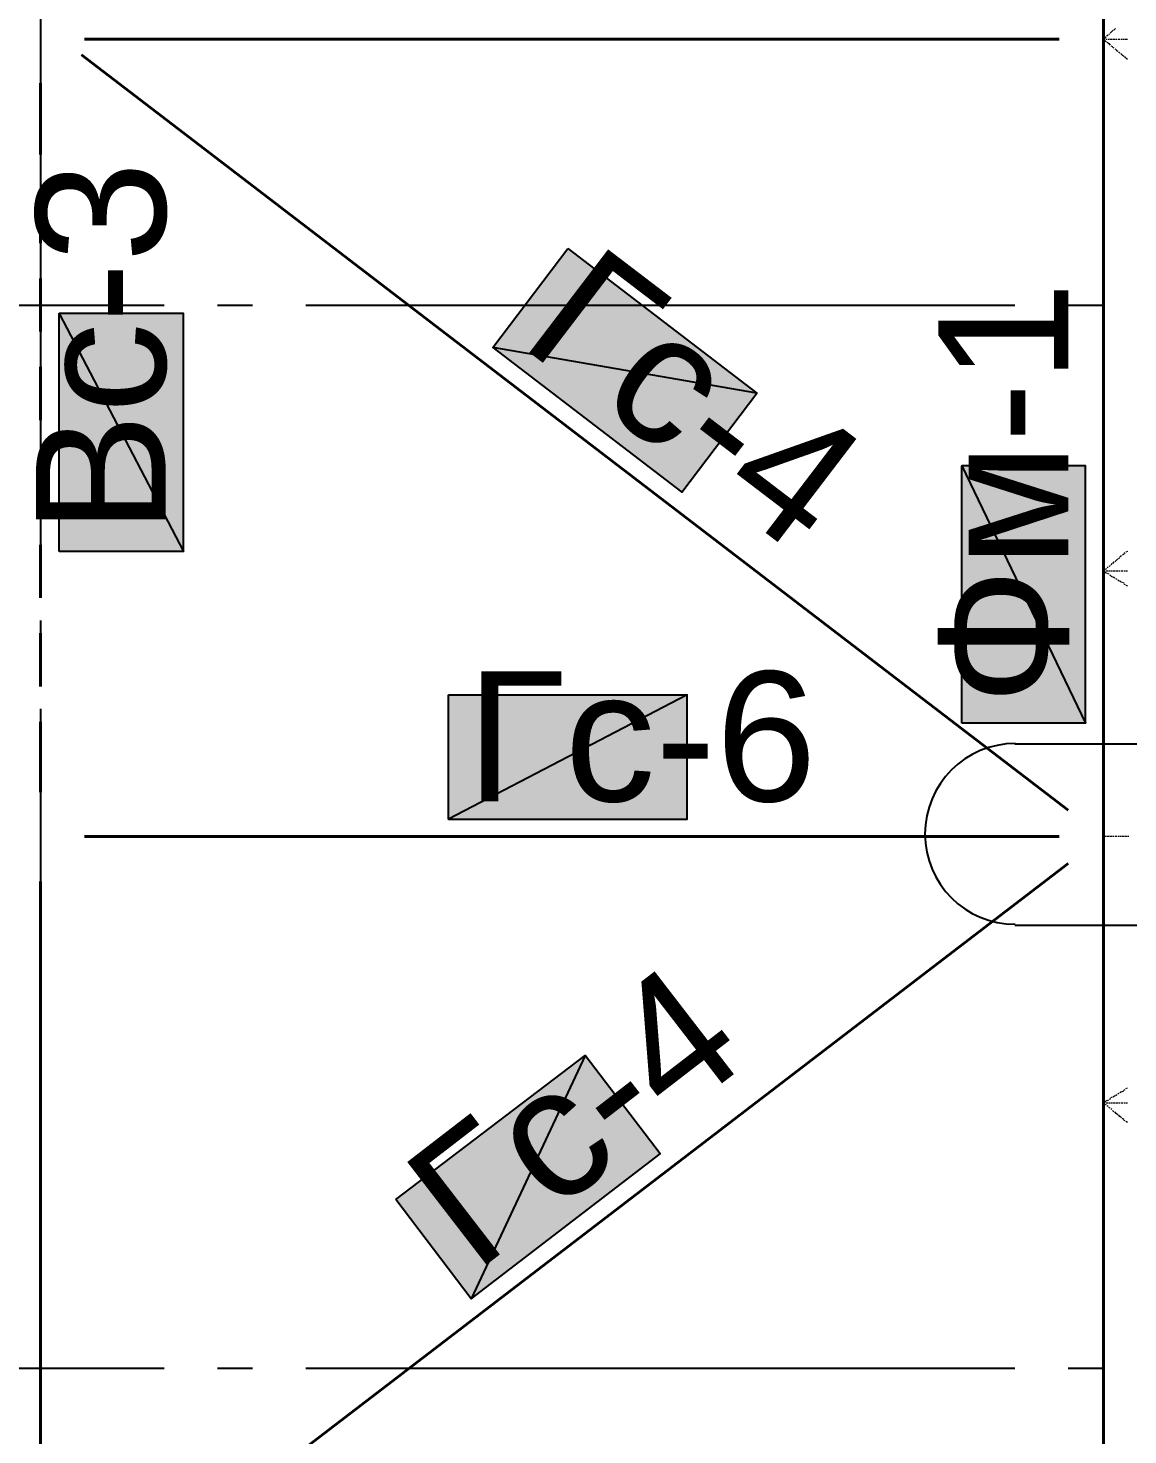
# Model space of a CAD drawing. Extents: x 0 to 604, y 0 to 420.
# Drawn here: x 49.48 to 80.51, y 337.11 to 376.8 of the extents above; entities that cross this region are included whole.
import ezdxf

# ---------------------------------------------------------------- set-up
doc = ezdxf.new("R2010")
doc.units = 0
doc.styles.add('TEYPDFCAD_TEXT', font='arial.ttf')

msp = doc.modelspace()

# ---------------------------------------------------------------- hatches: boundary and pattern name
at = {"true_color": 0xffffff}
h = msp.add_hatch(color=0, dxfattribs=at)
h.paths.add_polyline_path([(64.706, 370.586), (70.04, 366.501), (62.59, 367.792)])
h.paths.add_polyline_path([(70.04, 366.501), (62.59, 367.792), (67.924, 363.707)])
h = msp.add_hatch(color=0, dxfattribs=at)
h.paths.add_polyline_path([(50.355, 362.035), (50.355, 368.745), (53.869, 362.035)])
h.paths.add_polyline_path([(50.355, 368.745), (53.869, 362.035), (53.869, 368.745)])
h = msp.add_hatch(color=0, dxfattribs=at)
h.paths.add_polyline_path([(75.819, 357.187), (75.819, 364.448), (79.311, 357.187)])
h.paths.add_polyline_path([(75.819, 364.448), (79.311, 357.187), (79.311, 364.448)])
h = msp.add_hatch(color=0, dxfattribs=at)
h.paths.add_polyline_path([(61.341, 357.992), (68.072, 357.992), (61.341, 354.478)])
h.paths.add_polyline_path([(68.072, 357.992), (61.341, 354.478), (68.072, 354.478)])
h = msp.add_hatch(color=0, dxfattribs=at)
h.paths.add_polyline_path([(59.859, 343.747), (65.193, 347.811), (61.976, 340.953)])
h.paths.add_polyline_path([(65.193, 347.811), (61.976, 340.953), (67.31, 345.038)])

# ---------------------------------------------------------------- linework, layer by layer
at = {"color": 7, "lineweight": 40}
for p, q in [((79.819, 397.743), (79.819, 310.219)), ((78.571, 376.491), (51.075, 376.491)), ((50.99, 376.047), (78.825, 354.732)), ((49.826, 375.243), (49.826, 373.232)), ((49.826, 372.237), (49.826, 370.734)), ((49.826, 369.739), (49.826, 368.236)), ((49.826, 367.242), (49.826, 365.739)), ((49.826, 364.744), (49.826, 363.241)), ((49.826, 362.225), (49.826, 360.722)), ((49.826, 359.728), (49.826, 358.225)), ((49.826, 357.23), (49.826, 355.24)), ((78.571, 353.991), (51.075, 353.991)), ((50.99, 331.914), (78.825, 353.229)), ((49.826, 352.721), (49.826, 310.219))]:
    msp.add_line(p, q, dxfattribs=at)
at = {"color": 7, "lineweight": 25}
for p, q in [((49.826, 381.593), (49.826, 361.59)), ((79.819, 381.593), (79.819, 361.59)), ((53.319, 368.977), (38.29, 368.977)), ((55.816, 368.977), (54.822, 368.977)), ((77.322, 368.977), (57.319, 368.977)), ((79.819, 368.977), (78.825, 368.977)), ((49.826, 360.087), (49.826, 359.071)), ((79.819, 360.087), (79.819, 359.071)), ((79.819, 356.193), (79.819, 358.119)), ((49.826, 357.59), (49.826, 337.566)), ((79.819, 357.568), (79.819, 337.566)), ((76.34, 356.416), (76.117, 356.308)), ((76.574, 356.501), (76.34, 356.416)), ((76.818, 356.564), (76.574, 356.501)), ((77.072, 356.603), (76.818, 356.564)), ((77.332, 356.616), (77.072, 356.603)), ((82.804, 356.595), (77.322, 356.595)), ((75.71, 356.034), (75.529, 355.869)), ((75.906, 356.18), (75.71, 356.034)), ((76.117, 356.308), (75.906, 356.18)), ((75.364, 355.688), (75.217, 355.491)), ((75.529, 355.869), (75.364, 355.688)), ((75.09, 355.281), (74.982, 355.058)), ((75.217, 355.491), (75.09, 355.281)), ((74.897, 354.824), (74.834, 354.579)), ((74.982, 355.058), (74.897, 354.824)), ((74.834, 354.579), (74.795, 354.326)), ((74.795, 354.326), (74.782, 354.065)), ((74.782, 354.065), (74.795, 353.805)), ((74.795, 353.805), (74.834, 353.551)), ((74.834, 353.551), (74.897, 353.307)), ((74.897, 353.307), (74.982, 353.073)), ((74.982, 353.073), (75.09, 352.85)), ((75.09, 352.85), (75.217, 352.639)), ((75.217, 352.639), (75.364, 352.443)), ((75.364, 352.443), (75.529, 352.262)), ((75.529, 352.262), (75.71, 352.097)), ((75.71, 352.097), (75.906, 351.95)), ((75.906, 351.95), (76.117, 351.823)), ((76.117, 351.823), (76.34, 351.715)), ((76.34, 351.715), (76.574, 351.63)), ((76.574, 351.63), (76.818, 351.567)), ((76.818, 351.567), (77.072, 351.528)), ((77.072, 351.528), (77.332, 351.515)), ((77.322, 351.494), (82.804, 351.494)), ((53.319, 338.984), (38.29, 338.984)), ((55.816, 338.984), (54.822, 338.984)), ((77.322, 338.984), (57.319, 338.984)), ((79.819, 338.984), (78.825, 338.984))]:
    msp.add_line(p, q, dxfattribs=at)
at = {"color": 7, "lineweight": 5}
for p, q in [((79.819, 376.788), (79.819, 376.851)), ((79.819, 376.724), (79.819, 376.767)), ((79.819, 376.661), (79.819, 376.703)), ((79.819, 376.576), (79.819, 376.64)), ((79.989, 376.64), (79.968, 376.618)), ((80.052, 376.703), (80.01, 376.661)), ((80.095, 376.745), (80.052, 376.703)), ((80.158, 376.788), (80.116, 376.745)), ((79.819, 376.513), (79.819, 376.555)), ((79.841, 376.513), (79.819, 376.491)), ((79.819, 376.491), (79.862, 376.491)), ((79.819, 376.491), (79.862, 376.449)), ((79.819, 376.449), (79.819, 376.491)), ((79.819, 376.364), (79.819, 376.428)), ((79.819, 376.301), (79.819, 376.343)), ((79.819, 376.238), (79.819, 376.28)), ((79.883, 376.555), (79.862, 376.513)), ((79.862, 376.449), (79.904, 376.407)), ((79.883, 376.491), (79.925, 376.491)), ((79.947, 376.597), (79.904, 376.576)), ((79.925, 376.407), (79.968, 376.364)), ((79.947, 376.491), (79.989, 376.491)), ((79.968, 376.364), (80.01, 376.322)), ((80.01, 376.491), (80.073, 376.491)), ((80.031, 376.301), (80.073, 376.28)), ((80.073, 376.259), (80.116, 376.238)), ((80.095, 376.491), (80.137, 376.491)), ((80.158, 376.491), (80.2, 376.491)), ((80.222, 376.491), (80.285, 376.491)), ((80.306, 376.491), (80.349, 376.491)), ((80.37, 376.491), (80.412, 376.491)), ((80.433, 376.491), (80.497, 376.491)), ((79.819, 376.153), (79.819, 376.216)), ((79.819, 376.089), (79.819, 376.132)), ((79.819, 376.026), (79.819, 376.068)), ((79.819, 375.941), (79.819, 376.005)), ((79.819, 375.878), (79.819, 375.941)), ((79.819, 375.814), (79.819, 375.856)), ((80.137, 376.216), (80.179, 376.195)), ((80.179, 376.174), (80.222, 376.153)), ((80.243, 376.132), (80.285, 376.089)), ((80.306, 376.089), (80.327, 376.047)), ((80.349, 376.047), (80.391, 376.005)), ((80.412, 376.005), (80.433, 375.962)), ((80.454, 375.962), (80.497, 375.92)), ((79.819, 375.751), (79.819, 375.793)), ((79.819, 375.666), (79.819, 375.729)), ((79.819, 375.603), (79.819, 375.645)), ((79.819, 375.539), (79.819, 375.581)), ((79.819, 375.454), (79.819, 375.518)), ((79.819, 375.391), (79.819, 375.433)), ((79.819, 375.327), (79.819, 375.37)), ((79.819, 375.243), (79.819, 375.306)), ((79.819, 375.179), (79.819, 375.221)), ((79.819, 375.116), (79.819, 375.158)), ((79.819, 375.031), (79.819, 375.094)), ((79.819, 374.967), (79.819, 375.031)), ((79.819, 374.904), (79.819, 374.946)), ((79.819, 374.841), (79.819, 374.883)), ((79.819, 374.756), (79.819, 374.819)), ((79.819, 374.692), (79.819, 374.735)), ((79.819, 374.629), (79.819, 374.671)), ((79.819, 374.544), (79.819, 374.608)), ((79.819, 374.481), (79.819, 374.523)), ((79.819, 374.417), (79.819, 374.459)), ((79.819, 374.332), (79.819, 374.396)), ((79.819, 374.269), (79.819, 374.311)), ((79.819, 374.205), (79.819, 374.248)), ((79.819, 374.121), (79.819, 374.184)), ((79.819, 374.057), (79.819, 374.121)), ((79.819, 373.994), (79.819, 374.036)), ((79.819, 373.93), (79.819, 373.973)), ((79.819, 373.846), (79.819, 373.909)), ((79.819, 373.782), (79.819, 373.824)), ((79.819, 373.719), (79.819, 373.761)), ((79.819, 373.634), (79.819, 373.697)), ((79.819, 373.57), (79.819, 373.613)), ((79.819, 373.507), (79.819, 373.549)), ((79.819, 373.422), (79.819, 373.486)), ((79.819, 373.359), (79.819, 373.401)), ((79.819, 373.295), (79.819, 373.338)), ((79.819, 373.211), (79.819, 373.274)), ((79.819, 373.147), (79.819, 373.211)), ((79.819, 373.084), (79.819, 373.126)), ((79.819, 373.02), (79.819, 373.062)), ((79.819, 372.935), (79.819, 372.999)), ((79.819, 372.872), (79.819, 372.914)), ((79.819, 372.808), (79.819, 372.851)), ((79.819, 372.724), (79.819, 372.787)), ((79.819, 372.66), (79.819, 372.703)), ((79.819, 372.597), (79.819, 372.639)), ((79.819, 372.512), (79.819, 372.576)), ((79.819, 372.449), (79.819, 372.491)), ((79.819, 372.385), (79.819, 372.428)), ((79.819, 372.3), (79.819, 372.364)), ((79.819, 372.237), (79.819, 372.3)), ((79.819, 372.173), (79.819, 372.216)), ((79.819, 372.11), (79.819, 372.152)), ((79.819, 372.025), (79.819, 372.089)), ((79.819, 371.962), (79.819, 372.004)), ((79.819, 371.898), (79.819, 371.941)), ((79.819, 371.814), (79.819, 371.877)), ((79.819, 371.75), (79.819, 371.792)), ((79.819, 371.687), (79.819, 371.729)), ((79.819, 371.602), (79.819, 371.666)), ((79.819, 371.538), (79.819, 371.581)), ((79.819, 371.475), (79.819, 371.517)), ((79.819, 371.39), (79.819, 371.454)), ((79.819, 371.327), (79.819, 371.39)), ((79.819, 371.263), (79.819, 371.306)), ((79.819, 371.2), (79.819, 371.242)), ((79.819, 371.115), (79.819, 371.179)), ((79.819, 371.052), (79.819, 371.094)), ((79.819, 370.988), (79.819, 371.031)), ((79.819, 370.904), (79.819, 370.967)), ((79.819, 370.84), (79.819, 370.882)), ((79.819, 370.776), (79.819, 370.819)), ((79.819, 370.692), (79.819, 370.755)), ((79.819, 370.628), (79.819, 370.671)), ((79.819, 370.565), (79.819, 370.607)), ((79.819, 370.48), (79.819, 370.544)), ((79.819, 370.417), (79.819, 370.48)), ((79.819, 370.353), (79.819, 370.396)), ((79.819, 370.29), (79.819, 370.332)), ((79.819, 370.205), (79.819, 370.269)), ((79.819, 370.142), (79.819, 370.184)), ((79.819, 370.078), (79.819, 370.12)), ((79.819, 369.993), (79.819, 370.057)), ((79.819, 369.93), (79.819, 369.972)), ((79.819, 369.866), (79.819, 369.909)), ((79.819, 369.782), (79.819, 369.845)), ((79.819, 369.718), (79.819, 369.76)), ((79.819, 369.655), (79.819, 369.697)), ((79.819, 369.57), (79.819, 369.634)), ((79.819, 369.507), (79.819, 369.57)), ((79.819, 369.443), (79.819, 369.485)), ((79.819, 369.38), (79.819, 369.422)), ((79.819, 369.295), (79.819, 369.358)), ((79.819, 369.231), (79.819, 369.274)), ((79.819, 369.168), (79.819, 369.21)), ((79.819, 369.083), (79.819, 369.147)), ((79.819, 369.02), (79.819, 369.062)), ((79.819, 368.956), (79.819, 368.998)), ((79.819, 368.871), (79.819, 368.935)), ((79.819, 368.808), (79.819, 368.85)), ((79.819, 368.745), (79.819, 368.787)), ((79.819, 368.66), (79.819, 368.723)), ((79.819, 368.596), (79.819, 368.66)), ((79.819, 368.533), (79.819, 368.575)), ((79.819, 368.469), (79.819, 368.512)), ((79.819, 368.385), (79.819, 368.448)), ((79.819, 368.321), (79.819, 368.363)), ((79.819, 368.258), (79.819, 368.3)), ((79.819, 368.173), (79.819, 368.236)), ((79.819, 368.11), (79.819, 368.152)), ((79.819, 368.046), (79.819, 368.088)), ((79.819, 367.961), (79.819, 368.025)), ((79.819, 367.898), (79.819, 367.94)), ((79.819, 367.834), (79.819, 367.877)), ((79.819, 367.75), (79.819, 367.813)), ((79.819, 367.686), (79.819, 367.75)), ((79.819, 367.623), (79.819, 367.665)), ((79.819, 367.559), (79.819, 367.601)), ((79.819, 367.474), (79.819, 367.538)), ((79.819, 367.411), (79.819, 367.453)), ((79.819, 367.348), (79.819, 367.39)), ((79.819, 367.263), (79.819, 367.326)), ((79.819, 367.199), (79.819, 367.242)), ((79.819, 367.136), (79.819, 367.178)), ((79.819, 367.051), (79.819, 367.115)), ((79.819, 366.988), (79.819, 367.03)), ((79.819, 366.924), (79.819, 366.966)), ((79.819, 366.839), (79.819, 366.903)), ((79.819, 366.776), (79.819, 366.839)), ((79.819, 366.712), (79.819, 366.755)), ((79.819, 366.649), (79.819, 366.691)), ((79.819, 366.564), (79.819, 366.628)), ((79.819, 366.501), (79.819, 366.543)), ((79.819, 366.437), (79.819, 366.48)), ((79.819, 366.353), (79.819, 366.416)), ((79.819, 366.289), (79.819, 366.332)), ((79.819, 366.226), (79.819, 366.268)), ((79.819, 366.141), (79.819, 366.204)), ((79.819, 366.077), (79.819, 366.12)), ((79.819, 366.014), (79.819, 366.056)), ((79.819, 365.929), (79.819, 365.993)), ((79.819, 365.866), (79.819, 365.929)), ((79.819, 365.802), (79.819, 365.845)), ((79.819, 365.739), (79.819, 365.781)), ((79.819, 365.654), (79.819, 365.718)), ((79.819, 365.591), (79.819, 365.633)), ((79.819, 365.527), (79.819, 365.569)), ((79.819, 365.442), (79.819, 365.506)), ((79.819, 365.379), (79.819, 365.421)), ((79.819, 365.315), (79.819, 365.358)), ((79.819, 365.231), (79.819, 365.294)), ((79.819, 365.167), (79.819, 365.21)), ((79.819, 365.104), (79.819, 365.146)), ((79.819, 365.019), (79.819, 365.083)), ((79.819, 364.956), (79.819, 365.019)), ((79.819, 364.892), (79.819, 364.935)), ((79.819, 364.829), (79.819, 364.871)), ((79.819, 364.744), (79.819, 364.807)), ((79.819, 364.68), (79.819, 364.723)), ((79.819, 364.617), (79.819, 364.659)), ((79.819, 364.532), (79.819, 364.596)), ((79.819, 364.469), (79.819, 364.511)), ((79.819, 364.405), (79.819, 364.448)), ((79.819, 364.321), (79.819, 364.384)), ((79.819, 364.257), (79.819, 364.299)), ((79.819, 364.194), (79.819, 364.236)), ((79.819, 364.109), (79.819, 364.173)), ((79.819, 364.046), (79.819, 364.109)), ((79.819, 363.982), (79.819, 364.024)), ((79.819, 363.918), (79.819, 363.961)), ((79.819, 363.834), (79.819, 363.897)), ((79.819, 363.77), (79.819, 363.813)), ((79.819, 363.707), (79.819, 363.749)), ((79.819, 363.622), (79.819, 363.686)), ((79.819, 363.559), (79.819, 363.601)), ((79.819, 363.495), (79.819, 363.538)), ((79.819, 363.41), (79.819, 363.474)), ((79.819, 363.347), (79.819, 363.389)), ((79.819, 363.283), (79.819, 363.326)), ((79.819, 363.199), (79.819, 363.262)), ((79.819, 363.135), (79.819, 363.199)), ((79.819, 363.072), (79.819, 363.114)), ((79.819, 363.008), (79.819, 363.051)), ((79.819, 362.924), (79.819, 362.987)), ((79.819, 362.86), (79.819, 362.902)), ((79.819, 362.797), (79.819, 362.839)), ((79.819, 362.712), (79.819, 362.776)), ((79.819, 362.649), (79.819, 362.691)), ((79.819, 362.585), (79.819, 362.627)), ((79.819, 362.5), (79.819, 362.564)), ((79.819, 362.437), (79.819, 362.479)), ((79.819, 362.373), (79.819, 362.416)), ((79.819, 362.289), (79.819, 362.352)), ((79.819, 362.225), (79.819, 362.289)), ((79.819, 362.162), (79.819, 362.204)), ((79.819, 362.098), (79.819, 362.14)), ((79.819, 362.014), (79.819, 362.077)), ((79.819, 361.95), (79.819, 361.992)), ((80.391, 361.95), (80.349, 361.929)), ((80.433, 361.992), (80.391, 361.971)), ((80.497, 362.035), (80.454, 362.014)), ((79.819, 361.887), (79.819, 361.929)), ((79.819, 361.802), (79.819, 361.865)), ((79.819, 361.738), (79.819, 361.781)), ((79.819, 361.675), (79.819, 361.717)), ((79.819, 361.59), (79.819, 361.654)), ((79.819, 361.527), (79.819, 361.569)), ((79.947, 361.59), (79.925, 361.569)), ((80.01, 361.632), (79.968, 361.611)), ((80.052, 361.696), (80.031, 361.654)), ((80.116, 361.738), (80.073, 361.696)), ((80.179, 361.781), (80.137, 361.738)), ((80.222, 361.823), (80.179, 361.781)), ((80.285, 361.865), (80.243, 361.823)), ((80.327, 361.908), (80.285, 361.887)), ((79.841, 361.505), (79.819, 361.484)), ((79.819, 361.463), (79.819, 361.505)), ((79.819, 361.484), (79.862, 361.484)), ((79.819, 361.484), (79.841, 361.463)), ((79.819, 361.378), (79.819, 361.442)), ((79.819, 361.315), (79.819, 361.378)), ((79.819, 361.252), (79.819, 361.294)), ((79.819, 361.188), (79.819, 361.23)), ((79.819, 361.103), (79.819, 361.167)), ((79.904, 361.548), (79.862, 361.527)), ((79.862, 361.463), (79.904, 361.421)), ((79.883, 361.484), (79.947, 361.484)), ((79.925, 361.421), (79.968, 361.4)), ((79.968, 361.484), (80.01, 361.484)), ((79.989, 361.378), (80.031, 361.357)), ((80.031, 361.484), (80.073, 361.484)), ((80.031, 361.336), (80.073, 361.315)), ((80.095, 361.484), (80.158, 361.484)), ((80.095, 361.315), (80.137, 361.294)), ((80.158, 361.273), (80.2, 361.252)), ((80.179, 361.484), (80.222, 361.484)), ((80.222, 361.23), (80.264, 361.209)), ((80.243, 361.484), (80.285, 361.484)), ((80.285, 361.209), (80.327, 361.167)), ((80.306, 361.484), (80.37, 361.484)), ((80.349, 361.167), (80.391, 361.146)), ((80.391, 361.484), (80.433, 361.484)), ((80.454, 361.484), (80.497, 361.484)), ((79.819, 361.04), (79.819, 361.082)), ((79.819, 360.976), (79.819, 361.019)), ((79.819, 360.892), (79.819, 360.955)), ((79.819, 360.828), (79.819, 360.87)), ((79.819, 360.765), (79.819, 360.807)), ((80.391, 361.125), (80.433, 361.103)), ((80.454, 361.082), (80.497, 361.061)), ((79.819, 360.68), (79.819, 360.743)), ((79.819, 360.616), (79.819, 360.659)), ((79.819, 360.553), (79.819, 360.595)), ((79.819, 360.468), (79.819, 360.532)), ((79.819, 360.405), (79.819, 360.468)), ((79.819, 360.341), (79.819, 360.384)), ((79.819, 360.278), (79.819, 360.32)), ((79.819, 360.193), (79.819, 360.257)), ((79.819, 360.13), (79.819, 360.172)), ((79.819, 360.066), (79.819, 360.108)), ((79.819, 359.981), (79.819, 360.045)), ((79.819, 359.918), (79.819, 359.96)), ((79.819, 359.854), (79.819, 359.897)), ((79.819, 359.77), (79.819, 359.833)), ((79.819, 359.706), (79.819, 359.749)), ((79.819, 359.643), (79.819, 359.685)), ((79.819, 359.558), (79.819, 359.622)), ((79.819, 359.495), (79.819, 359.558)), ((79.819, 359.431), (79.819, 359.474)), ((79.819, 359.368), (79.819, 359.41)), ((79.819, 359.283), (79.819, 359.346)), ((79.819, 359.219), (79.819, 359.262)), ((79.819, 359.156), (79.819, 359.198)), ((79.819, 359.071), (79.819, 359.135)), ((79.819, 359.008), (79.819, 359.05)), ((79.819, 358.944), (79.819, 358.987)), ((79.819, 358.86), (79.819, 358.923)), ((79.819, 358.796), (79.819, 358.839)), ((79.819, 358.733), (79.819, 358.775)), ((79.819, 358.648), (79.819, 358.711)), ((79.819, 358.584), (79.819, 358.648)), ((79.819, 358.521), (79.819, 358.563)), ((79.819, 358.457), (79.819, 358.5)), ((79.819, 358.373), (79.819, 358.436)), ((79.819, 358.309), (79.819, 358.352)), ((79.819, 358.246), (79.819, 358.288)), ((79.819, 358.161), (79.819, 358.225)), ((79.819, 358.098), (79.819, 358.14)), ((79.819, 358.034), (79.819, 358.077)), ((79.819, 357.949), (79.819, 358.013)), ((79.819, 357.886), (79.819, 357.928)), ((79.819, 357.822), (79.819, 357.865)), ((79.819, 357.738), (79.819, 357.801)), ((79.819, 357.674), (79.819, 357.738)), ((79.819, 357.611), (79.819, 357.653)), ((79.819, 357.547), (79.819, 357.59)), ((79.819, 357.463), (79.819, 357.526)), ((79.819, 357.399), (79.819, 357.442)), ((79.819, 357.336), (79.819, 357.378)), ((79.819, 357.251), (79.819, 357.315)), ((79.819, 357.187), (79.819, 357.23)), ((79.819, 357.124), (79.819, 357.166)), ((79.819, 357.039), (79.819, 357.103)), ((79.819, 356.976), (79.819, 357.018)), ((79.819, 356.912), (79.819, 356.955)), ((79.819, 356.828), (79.819, 356.891)), ((79.819, 356.764), (79.819, 356.828)), ((79.819, 356.701), (79.819, 356.743)), ((79.819, 356.637), (79.819, 356.68)), ((79.819, 356.553), (79.819, 356.616)), ((79.819, 356.489), (79.819, 356.531)), ((79.819, 356.425), (79.819, 356.468)), ((79.819, 356.341), (79.819, 356.404)), ((79.819, 356.277), (79.819, 356.32)), ((79.819, 356.214), (79.819, 356.256)), ((79.819, 356.129), (79.819, 356.193)), ((79.819, 356.066), (79.819, 356.108)), ((79.819, 356.002), (79.819, 356.045)), ((79.819, 355.918), (79.819, 355.981)), ((79.819, 355.854), (79.819, 355.918)), ((79.819, 355.791), (79.819, 355.833)), ((79.819, 355.727), (79.819, 355.769)), ((79.819, 355.642), (79.819, 355.706)), ((79.819, 355.579), (79.819, 355.621)), ((79.819, 355.515), (79.819, 355.558)), ((79.819, 355.431), (79.819, 355.494)), ((79.819, 355.367), (79.819, 355.409)), ((79.819, 355.304), (79.819, 355.346)), ((79.819, 355.219), (79.819, 355.282)), ((79.819, 355.156), (79.819, 355.198)), ((79.819, 355.092), (79.819, 355.134)), ((79.819, 355.007), (79.819, 355.071)), ((79.819, 354.944), (79.819, 355.007)), ((79.819, 354.88), (79.819, 354.923)), ((79.819, 354.817), (79.819, 354.859)), ((79.819, 354.732), (79.819, 354.796)), ((79.819, 354.669), (79.819, 354.711)), ((79.819, 354.605), (79.819, 354.647)), ((79.819, 354.521), (79.819, 354.584)), ((79.819, 354.457), (79.819, 354.499)), ((79.819, 354.394), (79.819, 354.436)), ((79.819, 354.309), (79.819, 354.372)), ((79.819, 354.245), (79.819, 354.288)), ((79.819, 354.182), (79.819, 354.224)), ((79.819, 354.097), (79.819, 354.161)), ((79.819, 354.034), (79.819, 354.097)), ((79.819, 353.991), (79.819, 354.012)), ((79.841, 353.991), (79.819, 353.991)), ((79.819, 353.991), (79.819, 353.949)), ((79.819, 353.928), (79.819, 353.885)), ((79.819, 353.864), (79.819, 353.801)), ((79.819, 353.78), (79.819, 353.737)), ((79.819, 353.716), (79.819, 353.674)), ((79.819, 353.653), (79.819, 353.589)), ((79.904, 353.991), (79.862, 353.991)), ((79.989, 353.991), (79.925, 353.991)), ((80.052, 353.991), (80.01, 353.991)), ((80.116, 353.991), (80.073, 353.991)), ((80.2, 353.991), (80.137, 353.991)), ((80.264, 353.991), (80.222, 353.991)), ((80.327, 353.991), (80.285, 353.991)), ((80.412, 353.991), (80.349, 353.991)), ((80.476, 353.991), (80.433, 353.991)), ((80.539, 353.991), (80.497, 353.991)), ((79.819, 353.568), (79.819, 353.526)), ((79.819, 353.505), (79.819, 353.462)), ((79.819, 353.441), (79.819, 353.377)), ((79.819, 353.356), (79.819, 353.314)), ((79.819, 353.293), (79.819, 353.25)), ((79.819, 353.229), (79.819, 353.187)), ((79.819, 353.166), (79.819, 353.102)), ((79.819, 353.081), (79.819, 353.039)), ((79.819, 353.018), (79.819, 352.975)), ((79.819, 352.954), (79.819, 352.891)), ((79.819, 352.87), (79.819, 352.827)), ((79.819, 352.806), (79.819, 352.764)), ((79.819, 352.742), (79.819, 352.679)), ((79.819, 352.658), (79.819, 352.615)), ((79.819, 352.594), (79.819, 352.552)), ((79.819, 352.531), (79.819, 352.467)), ((79.819, 352.446), (79.819, 352.404)), ((79.819, 352.383), (79.819, 352.34)), ((79.819, 352.319), (79.819, 352.277)), ((79.819, 352.256), (79.819, 352.192)), ((79.819, 352.171), (79.819, 352.129)), ((79.819, 352.108), (79.819, 352.065)), ((79.819, 352.044), (79.819, 351.98)), ((79.819, 351.959), (79.819, 351.917)), ((79.819, 351.896), (79.819, 351.853)), ((79.819, 351.832), (79.819, 351.769)), ((79.819, 351.748), (79.819, 351.705)), ((79.819, 351.684), (79.819, 351.642)), ((79.819, 351.621), (79.819, 351.557)), ((79.819, 351.536), (79.819, 351.494)), ((79.819, 351.473), (79.819, 351.43)), ((79.819, 351.409), (79.819, 351.367)), ((79.819, 351.346), (79.819, 351.282)), ((79.819, 351.261), (79.819, 351.218)), ((79.819, 351.197), (79.819, 351.155)), ((79.819, 351.134), (79.819, 351.07)), ((79.819, 351.049), (79.819, 351.007)), ((79.819, 350.986), (79.819, 350.943)), ((79.819, 350.922), (79.819, 350.859)), ((79.819, 350.837), (79.819, 350.795)), ((79.819, 350.774), (79.819, 350.732)), ((79.819, 350.711), (79.819, 350.647)), ((79.819, 350.626), (79.819, 350.584)), ((79.819, 350.562), (79.819, 350.52)), ((79.819, 350.499), (79.819, 350.456)), ((79.819, 350.435), (79.819, 350.372)), ((79.819, 350.351), (79.819, 350.308)), ((79.819, 350.287), (79.819, 350.245)), ((79.819, 350.224), (79.819, 350.16)), ((79.819, 350.139), (79.819, 350.097)), ((79.819, 350.075), (79.819, 350.033)), ((79.819, 350.012), (79.819, 349.949)), ((79.819, 349.927), (79.819, 349.885)), ((79.819, 349.864), (79.819, 349.822)), ((79.819, 349.8), (79.819, 349.737)), ((79.819, 349.716), (79.819, 349.673)), ((79.819, 349.652), (79.819, 349.61)), ((79.819, 349.589), (79.819, 349.546)), ((79.819, 349.525), (79.819, 349.462)), ((79.819, 349.44), (79.819, 349.398)), ((79.819, 349.377), (79.819, 349.335)), ((79.819, 349.313), (79.819, 349.25)), ((79.819, 349.229), (79.819, 349.187)), ((79.819, 349.165), (79.819, 349.123)), ((79.819, 349.102), (79.819, 349.038)), ((79.819, 349.017), (79.819, 348.975)), ((79.819, 348.954), (79.819, 348.911)), ((79.819, 348.89), (79.819, 348.827)), ((79.819, 348.805), (79.819, 348.763)), ((79.819, 348.742), (79.819, 348.7)), ((79.819, 348.678), (79.819, 348.636)), ((79.819, 348.615), (79.819, 348.551)), ((79.819, 348.53), (79.819, 348.488)), ((79.819, 348.467), (79.819, 348.425)), ((79.819, 348.403), (79.819, 348.34)), ((79.819, 348.319), (79.819, 348.276)), ((79.819, 348.255), (79.819, 348.213)), ((79.819, 348.192), (79.819, 348.128)), ((79.819, 348.107), (79.819, 348.065)), ((79.819, 348.043), (79.819, 348.001)), ((79.819, 347.98), (79.819, 347.916)), ((79.819, 347.895), (79.819, 347.853)), ((79.819, 347.832), (79.819, 347.789)), ((79.819, 347.768), (79.819, 347.726)), ((79.819, 347.705), (79.819, 347.641)), ((79.819, 347.62), (79.819, 347.578)), ((79.819, 347.557), (79.819, 347.514)), ((79.819, 347.493), (79.819, 347.43)), ((79.819, 347.408), (79.819, 347.366)), ((79.819, 347.345), (79.819, 347.303)), ((79.819, 347.281), (79.819, 347.218)), ((79.819, 347.197), (79.819, 347.154)), ((79.819, 347.133), (79.819, 347.091)), ((79.819, 347.07), (79.819, 347.006)), ((79.819, 346.985), (79.819, 346.943)), ((79.819, 346.922), (79.819, 346.879)), ((80.454, 346.879), (80.497, 346.901)), ((79.819, 346.858), (79.819, 346.816)), ((79.819, 346.795), (79.819, 346.731)), ((79.819, 346.71), (79.819, 346.668)), ((79.819, 346.646), (79.819, 346.604)), ((79.819, 346.583), (79.819, 346.519)), ((79.819, 346.477), (79.841, 346.498)), ((79.819, 346.498), (79.819, 346.456)), ((79.819, 346.477), (79.862, 346.477)), ((79.841, 346.456), (79.819, 346.477)), ((79.862, 346.498), (79.904, 346.541)), ((79.883, 346.477), (79.947, 346.477)), ((79.925, 346.541), (79.968, 346.562)), ((79.968, 346.477), (80.01, 346.477)), ((79.989, 346.583), (80.031, 346.604)), ((80.031, 346.625), (80.073, 346.646)), ((80.031, 346.477), (80.073, 346.477)), ((80.095, 346.646), (80.137, 346.689)), ((80.095, 346.477), (80.158, 346.477)), ((80.158, 346.689), (80.2, 346.71)), ((80.179, 346.477), (80.222, 346.477)), ((80.222, 346.731), (80.264, 346.752)), ((80.243, 346.477), (80.285, 346.477)), ((80.285, 346.774), (80.327, 346.795)), ((80.306, 346.477), (80.37, 346.477)), ((80.349, 346.795), (80.391, 346.816)), ((80.391, 346.837), (80.433, 346.858)), ((80.391, 346.477), (80.433, 346.477)), ((80.454, 346.477), (80.497, 346.477)), ((79.819, 346.435), (79.819, 346.392)), ((79.819, 346.371), (79.819, 346.308)), ((79.819, 346.287), (79.819, 346.244)), ((79.819, 346.223), (79.819, 346.181)), ((79.819, 346.16), (79.819, 346.096)), ((79.819, 346.075), (79.819, 346.033)), ((79.904, 346.414), (79.862, 346.435)), ((79.947, 346.371), (79.925, 346.392)), ((80.01, 346.329), (79.968, 346.35)), ((80.052, 346.287), (80.031, 346.308)), ((80.116, 346.223), (80.073, 346.265)), ((80.179, 346.181), (80.137, 346.223)), ((80.222, 346.139), (80.179, 346.181)), ((80.285, 346.096), (80.243, 346.139)), ((80.327, 346.054), (80.285, 346.096)), ((79.819, 346.012), (79.819, 345.969)), ((79.819, 345.948), (79.819, 345.906)), ((79.819, 345.884), (79.819, 345.821)), ((79.819, 345.8), (79.819, 345.757)), ((79.819, 345.736), (79.819, 345.694)), ((80.391, 346.012), (80.349, 346.033)), ((80.433, 345.969), (80.391, 345.99)), ((80.497, 345.927), (80.454, 345.948)), ((79.819, 345.673), (79.819, 345.609)), ((79.819, 345.588), (79.819, 345.546)), ((79.819, 345.525), (79.819, 345.482)), ((79.819, 345.461), (79.819, 345.398)), ((79.819, 345.377), (79.819, 345.334)), ((79.819, 345.313), (79.819, 345.271)), ((79.819, 345.25), (79.819, 345.186)), ((79.819, 345.165), (79.819, 345.122)), ((79.819, 345.101), (79.819, 345.059)), ((79.819, 345.038), (79.819, 344.995)), ((79.819, 344.974), (79.819, 344.911)), ((79.819, 344.89), (79.819, 344.847)), ((79.819, 344.826), (79.819, 344.784)), ((79.819, 344.763), (79.819, 344.699)), ((79.819, 344.678), (79.819, 344.636)), ((79.819, 344.615), (79.819, 344.572)), ((79.819, 344.551), (79.819, 344.488)), ((79.819, 344.466), (79.819, 344.424)), ((79.819, 344.403), (79.819, 344.36)), ((79.819, 344.339), (79.819, 344.276)), ((79.819, 344.255), (79.819, 344.212)), ((79.819, 344.191), (79.819, 344.149)), ((79.819, 344.128), (79.819, 344.085)), ((79.819, 344.064), (79.819, 344.001)), ((79.819, 343.979), (79.819, 343.937)), ((79.819, 343.916), (79.819, 343.874)), ((79.819, 343.853), (79.819, 343.789)), ((79.819, 343.768), (79.819, 343.726)), ((79.819, 343.704), (79.819, 343.662)), ((79.819, 343.641), (79.819, 343.577)), ((79.819, 343.556), (79.819, 343.514)), ((79.819, 343.493), (79.819, 343.45)), ((79.819, 343.429), (79.819, 343.366)), ((79.819, 343.344), (79.819, 343.302)), ((79.819, 343.281), (79.819, 343.239)), ((79.819, 343.217), (79.819, 343.175)), ((79.819, 343.154), (79.819, 343.091)), ((79.819, 343.069), (79.819, 343.027)), ((79.819, 343.006), (79.819, 342.964)), ((79.819, 342.942), (79.819, 342.879)), ((79.819, 342.858), (79.819, 342.815)), ((79.819, 342.794), (79.819, 342.752)), ((79.819, 342.731), (79.819, 342.667)), ((79.819, 342.646), (79.819, 342.604)), ((79.819, 342.582), (79.819, 342.54)), ((79.819, 342.519), (79.819, 342.455)), ((79.819, 342.434), (79.819, 342.392)), ((79.819, 342.371), (79.819, 342.329)), ((79.819, 342.307), (79.819, 342.265)), ((79.819, 342.244), (79.819, 342.18)), ((79.819, 342.159), (79.819, 342.117)), ((79.819, 342.096), (79.819, 342.053)), ((79.819, 342.032), (79.819, 341.969)), ((79.819, 341.947), (79.819, 341.905)), ((79.819, 341.884), (79.819, 341.842)), ((79.819, 341.82), (79.819, 341.757)), ((79.819, 341.736), (79.819, 341.693)), ((79.819, 341.672), (79.819, 341.63)), ((79.819, 341.609), (79.819, 341.545)), ((79.819, 341.524), (79.819, 341.482)), ((79.819, 341.461), (79.819, 341.418)), ((79.819, 341.397), (79.819, 341.355)), ((79.819, 341.334), (79.819, 341.27)), ((79.819, 341.249), (79.819, 341.207)), ((79.819, 341.185), (79.819, 341.143)), ((79.819, 341.122), (79.819, 341.058)), ((79.819, 341.037), (79.819, 340.995)), ((79.819, 340.974), (79.819, 340.932)), ((79.819, 340.91), (79.819, 340.847)), ((79.819, 340.826), (79.819, 340.783)), ((79.819, 340.762), (79.819, 340.72)), ((79.819, 340.699), (79.819, 340.635)), ((79.819, 340.614), (79.819, 340.572)), ((79.819, 340.55), (79.819, 340.508)), ((79.819, 340.487), (79.819, 340.445)), ((79.819, 340.423), (79.819, 340.36)), ((79.819, 340.339), (79.819, 340.296)), ((79.819, 340.275), (79.819, 340.233)), ((79.819, 340.212), (79.819, 340.148)), ((79.819, 340.127), (79.819, 340.085)), ((79.819, 340.064), (79.819, 340.021)), ((79.819, 340), (79.819, 339.937)), ((79.819, 339.916), (79.819, 339.873)), ((79.819, 339.852), (79.819, 339.81)), ((79.819, 339.788), (79.819, 339.725)), ((79.819, 339.704), (79.819, 339.661)), ((79.819, 339.64), (79.819, 339.598)), ((79.819, 339.577), (79.819, 339.534)), ((79.819, 339.513), (79.819, 339.45)), ((79.819, 339.429), (79.819, 339.386)), ((79.819, 339.365), (79.819, 339.323)), ((79.819, 339.302), (79.819, 339.238)), ((79.819, 339.217), (79.819, 339.175)), ((79.819, 339.154), (79.819, 339.111)), ((79.819, 339.09), (79.819, 339.026)), ((79.819, 339.005), (79.819, 338.963)), ((79.819, 338.942), (79.819, 338.899)), ((79.819, 338.878), (79.819, 338.815)), ((79.819, 338.794), (79.819, 338.751)), ((79.819, 338.73), (79.819, 338.688)), ((79.819, 338.667), (79.819, 338.624)), ((79.819, 338.603), (79.819, 338.54)), ((79.819, 338.519), (79.819, 338.476)), ((79.819, 338.455), (79.819, 338.413)), ((79.819, 338.392), (79.819, 338.328)), ((79.819, 338.307), (79.819, 338.264)), ((79.819, 338.243), (79.819, 338.201)), ((79.819, 338.18), (79.819, 338.116)), ((79.819, 338.095), (79.819, 338.053)), ((79.819, 338.032), (79.819, 337.989)), ((79.819, 337.968), (79.819, 337.905)), ((79.819, 337.884), (79.819, 337.841)), ((79.819, 337.82), (79.819, 337.778)), ((79.819, 337.757), (79.819, 337.714)), ((79.819, 337.693), (79.819, 337.63)), ((79.819, 337.608), (79.819, 337.566)), ((79.819, 337.545), (79.819, 337.502)), ((79.819, 337.481), (79.819, 337.418)), ((79.819, 337.397), (79.819, 337.354)), ((79.819, 337.333), (79.819, 337.291)), ((79.819, 337.27), (79.819, 337.206)), ((79.819, 337.185), (79.819, 337.143)), ((79.819, 337.122), (79.819, 337.079))]:
    msp.add_line(p, q, dxfattribs=at)
at = {"color": 0, "lineweight": 0, "true_color": 0xffffff}
for p, q in [((53.869, 362.035), (53.869, 368.745)), ((62.59, 367.792), (67.924, 363.707)), ((79.311, 357.187), (79.311, 364.448)), ((61.341, 354.478), (68.072, 354.478)), ((61.976, 340.953), (67.31, 345.038))]:
    msp.add_line(p, q, dxfattribs=at)
at = {"color": 0, "true_color": 0xffffff}
for points in [[(64.706, 370.586), (70.04, 366.501), (62.59, 367.792)], [(50.355, 362.035), (50.355, 368.745), (53.869, 362.035)], [(50.355, 368.745), (53.869, 362.035), (53.869, 368.745)], [(70.04, 366.501), (62.59, 367.792), (67.924, 363.707)], [(75.819, 357.187), (75.819, 364.448), (79.311, 357.187)], [(75.819, 364.448), (79.311, 357.187), (79.311, 364.448)], [(61.341, 357.992), (68.072, 357.992), (61.341, 354.478)], [(68.072, 357.992), (61.341, 354.478), (68.072, 354.478)], [(59.859, 343.747), (65.193, 347.811), (61.976, 340.953)], [(65.193, 347.811), (61.976, 340.953), (67.31, 345.038)]]:
    msp.add_lwpolyline(points, close=True, dxfattribs=at)

# ---------------------------------------------------------------- texts
at = {"color": 7, "style": 'TEYPDFCAD_TEXT'}
for s, rotation, p in [('Вс-3', 90, (53.361, 362.521)), ('Гс-4', -37.337, (63.288, 367.898)), ('Фм-1', 90, (78.825, 357.695)), ('Гс-4', 37.6337, (62.082, 341.651))]:
    msp.add_text(s, height=3.6618, rotation=rotation, dxfattribs=at).set_placement(p)
msp.add_text('Гс-6', height=3.6618, dxfattribs=at).set_placement((61.849, 354.986))

doc.saveas('drawing.dxf')
